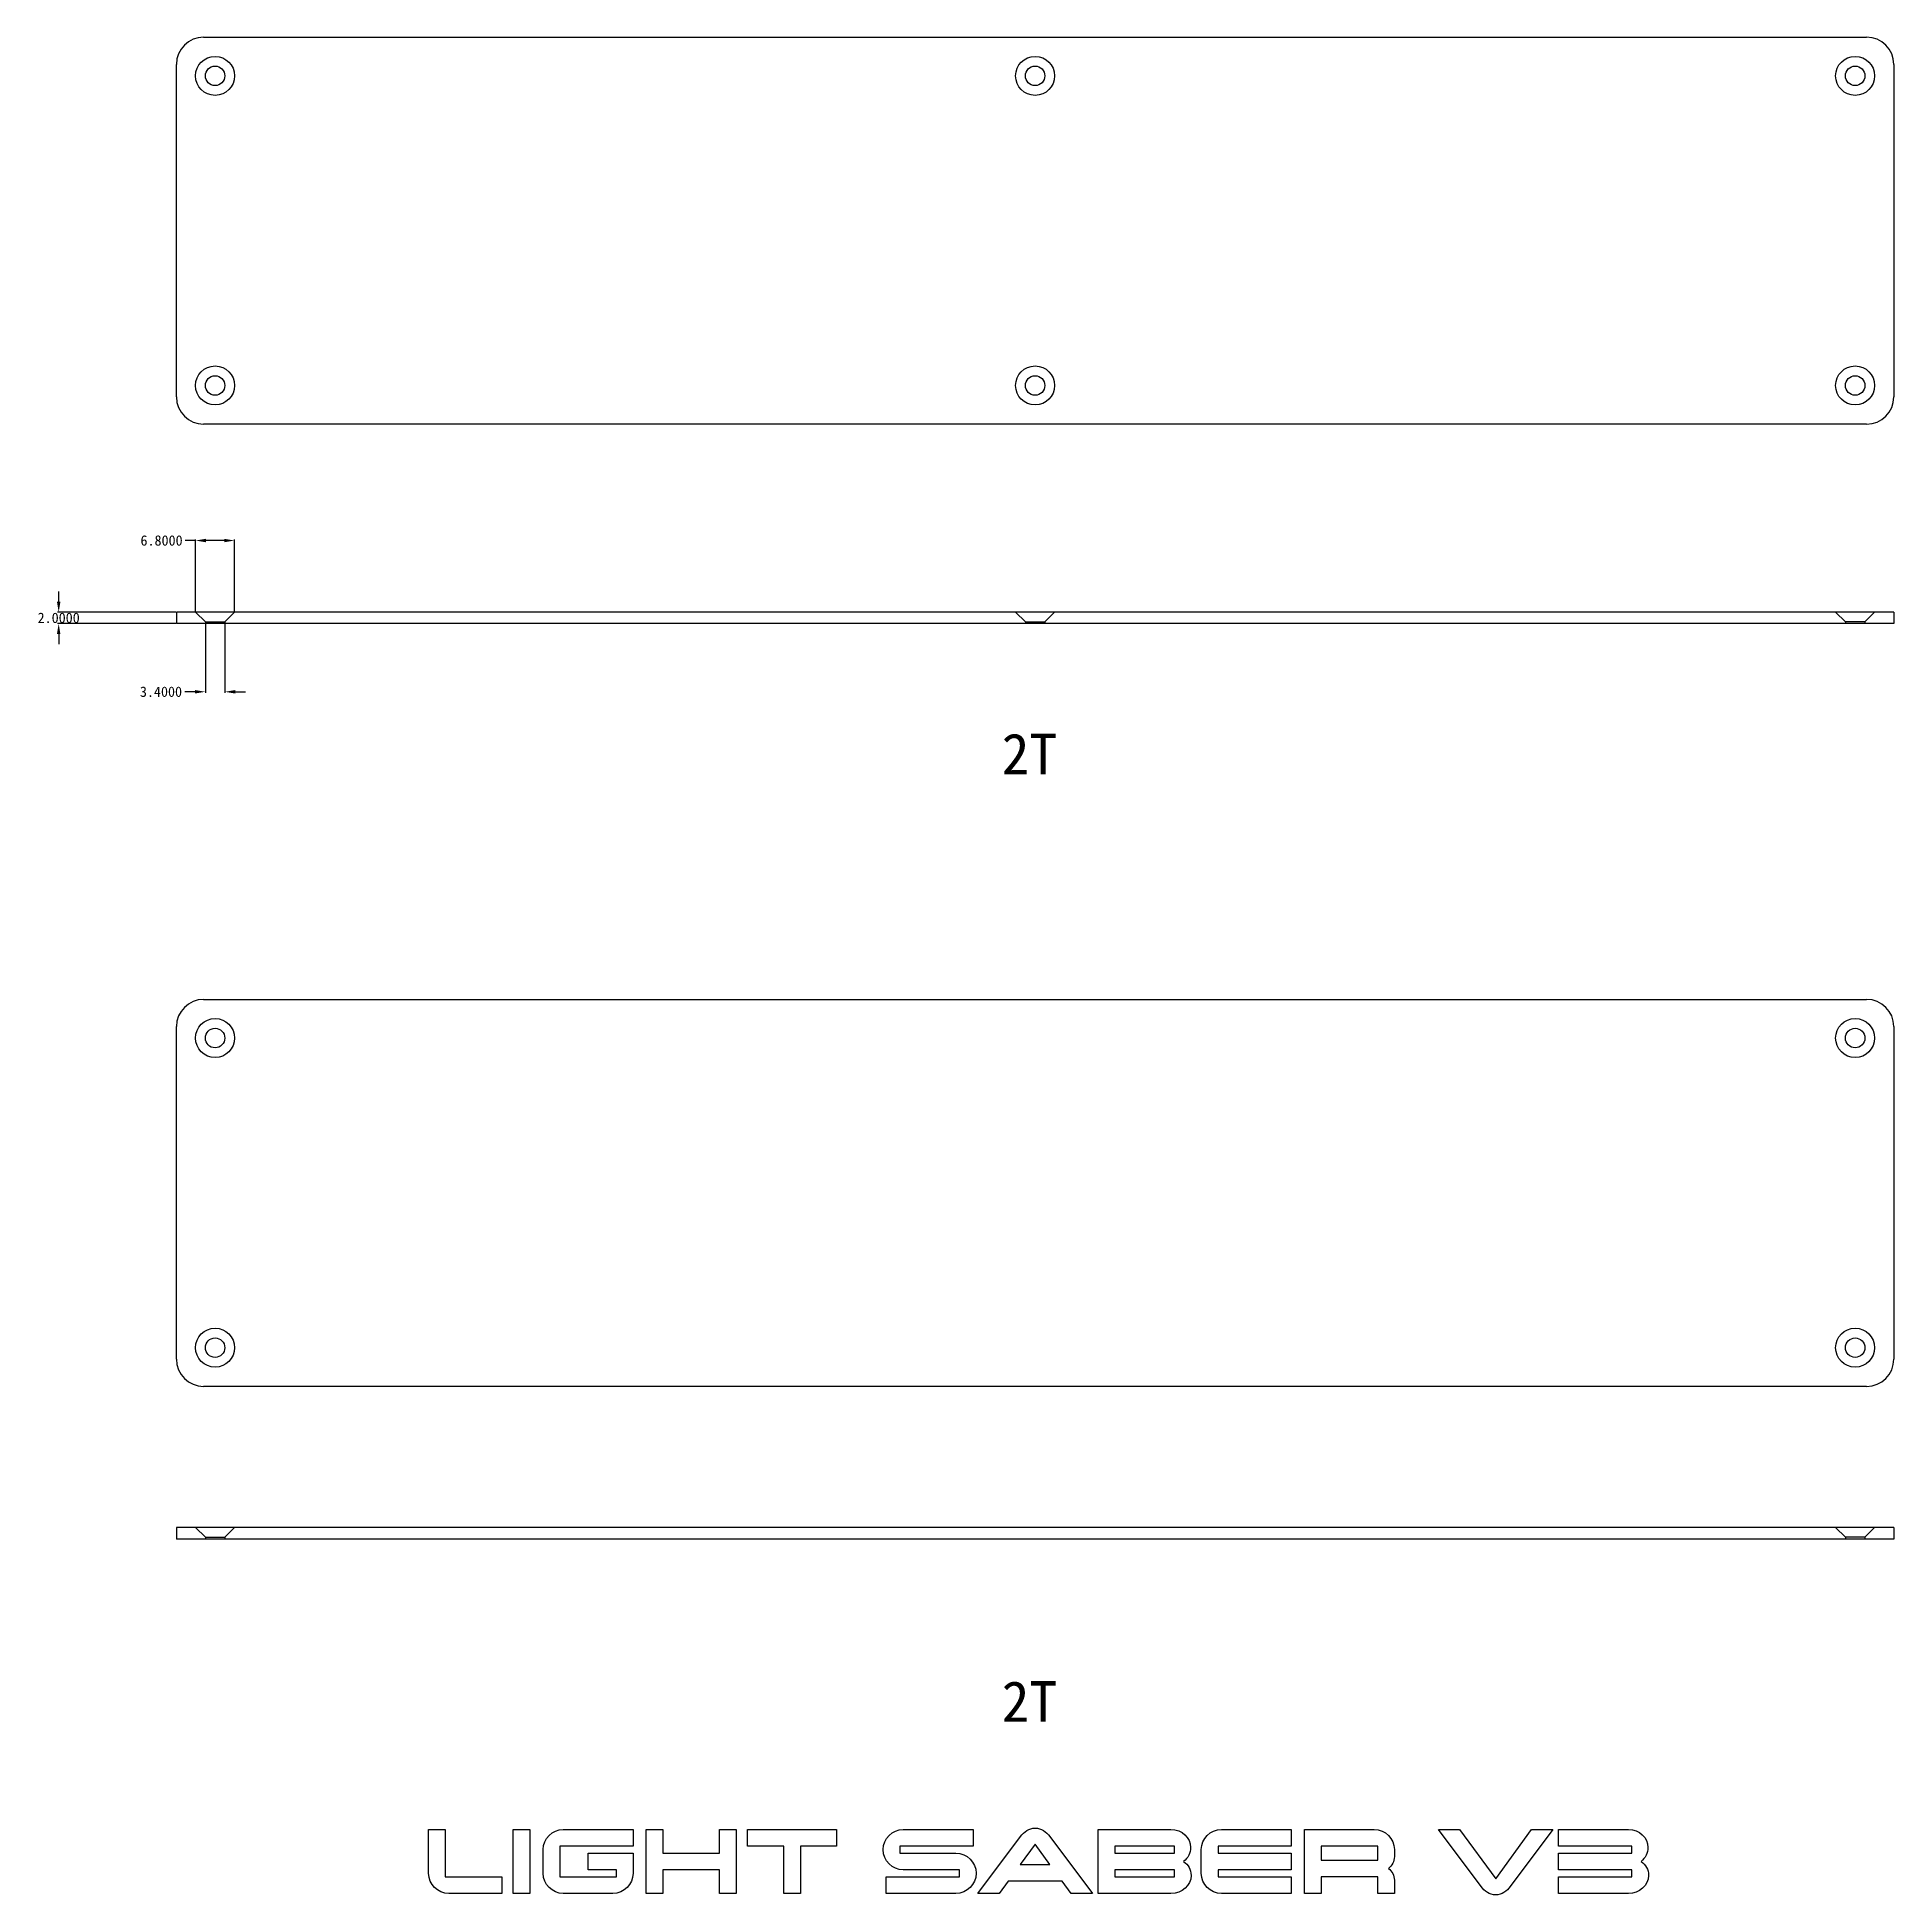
# Model space of a CAD drawing. Header units: millimetres. Extents: x 33 to 357, y -100 to 224.
import ezdxf

# ---------------------------------------------------------------- set-up
doc = ezdxf.new("R2010")
doc.units = ezdxf.units.MM
doc.layers.add('Layer 1', color=7, linetype='Continuous')
doc.layers.add('외형선(ISO)', color=7, linetype='Continuous', lineweight=50)
doc.dimstyles.get("Standard").update_dxf_attribs({"dimtxt": 0.18, "dimasz": 0.18, "dimexe": 0.18, "dimexo": 0.0625, "dimgap": 0.09, "dimtad": 0, "dimtih": 1, "dimtoh": 1, "dimdec": 4, "dimzin": 0, "dimdsep": 46, "dimtxsty": 'Standard', "dimcen": 0.09, "dimadec": 0, "dimazin": 0, "dimtfac": 1, "dimtdec": 4, "dimtofl": 0, "dimtmove": 0, "dimatfit": 3, "dimfxl": 0, "dimtolj": 1, "dimtzin": 0, "dimarcsym": 0})

# ---------------------------------------------------------------- blocks, each defined once
blk = doc.blocks.new('*D9')
at = {"color": 0, "lineweight": -2}
for p, q in [((62.82, 121.27), (62.82, 109.26)), ((66.22, 121.27), (66.22, 109.26)), ((61.02, 109.44), (59.22, 109.44)), ((68.02, 109.44), (69.82, 109.44))]:
    blk.add_line(p, q, dxfattribs=at)
at = {"color": 0}
for points in [[(61.02, 109.74), (61.02, 109.14), (62.82, 109.44)], [(68.02, 109.74), (68.02, 109.14), (66.22, 109.44)]]:
    blk.add_solid(points, dxfattribs=at)
at = {"layer": 'Defpoints', "color": 0}
for p in [(62.82, 121.33), (66.22, 121.33), (62.82, 109.44)]:
    blk.add_point(p, dxfattribs=at)
at = {"color": 0, "insert": (55.08, 109.44), "char_height": 1.8, "attachment_point": 5}
blk.add_mtext('\\A1;3.4000', dxfattribs=at)
blk = doc.blocks.new('*D10')
at = {"color": 0, "lineweight": -2}
for p, q in [((61.12, 135.82), (59.32, 135.82)), ((61.12, 123.39), (61.12, 136)), ((66.12, 135.82), (62.92, 135.82)), ((67.92, 123.39), (67.92, 136))]:
    blk.add_line(p, q, dxfattribs=at)
at = {"color": 0}
for points in [[(62.92, 136.12), (62.92, 135.52), (61.12, 135.82)], [(66.12, 136.12), (66.12, 135.52), (67.92, 135.82)]]:
    blk.add_solid(points, dxfattribs=at)
at = {"layer": 'Defpoints', "color": 0}
for p in [(61.12, 135.82), (61.12, 123.33), (67.92, 123.33)]:
    blk.add_point(p, dxfattribs=at)
at = {"color": 0, "insert": (55.18, 135.82), "char_height": 1.8, "attachment_point": 5}
blk.add_mtext('\\A1;6.8000', dxfattribs=at)
blk = doc.blocks.new('*D11')
at = {"color": 0, "lineweight": -2}
for p, q in [((37.24, 125.13), (37.24, 126.93)), ((57.7, 123.33), (37.06, 123.33)), ((57.7, 121.33), (37.06, 121.33)), ((37.24, 119.53), (37.24, 117.73))]:
    blk.add_line(p, q, dxfattribs=at)
at = {"color": 0}
for points in [[(36.94, 125.13), (37.54, 125.13), (37.24, 123.33)], [(36.94, 119.53), (37.54, 119.53), (37.24, 121.33)]]:
    blk.add_solid(points, dxfattribs=at)
at = {"layer": 'Defpoints', "color": 0}
for p in [(57.77, 123.33), (37.24, 121.33), (57.77, 121.33)]:
    blk.add_point(p, dxfattribs=at)
at = {"color": 0, "insert": (37.24, 122.33), "char_height": 1.8, "attachment_point": 5}
blk.add_mtext('\\A1;2.0000', dxfattribs=at)
blk = doc.blocks.new('A$C1F7154BC')
at = {"layer": 'Layer 1', "color": 2, "lineweight": -3}
for p, q in [((13.17, 0.22), (13.17, 10.18)), ((13.17, 10.18), (15.77, 10.18)), ((15.77, 10.18), (15.77, 0.22)), ((33.89, 0.22), (33.89, 10.18)), ((33.89, 10.18), (36.49, 10.18)), ((36.49, 10.18), (36.49, 6.5)), ((45.29, 6.5), (45.29, 10.18)), ((45.29, 10.18), (47.89, 10.18)), ((47.89, 10.18), (47.89, 0.22)), ((49.66, 7.58), (49.66, 10.18)), ((49.66, 10.18), (63.52, 10.18)), ((63.52, 10.18), (63.52, 7.58)), ((36.49, 6.5), (45.29, 6.5)), ((55.29, 7.58), (49.66, 7.58)), ((55.29, 0.22), (55.29, 7.58)), ((63.52, 7.58), (57.89, 7.58)), ((57.89, 7.58), (57.89, 0.22)), ((94.43, 7.9), (92.12, 4.73)), ((96.74, 4.73), (94.43, 7.9)), ((116.12, 7.58), (106.84, 7.58)), ((106.84, 7.58), (106.84, 6.5)), ((106.84, 6.5), (116.12, 6.5)), ((116.12, 6.5), (116.12, 7.58)), ((147.77, 7.58), (138.97, 7.58)), ((138.97, 7.58), (138.97, 5.41)), ((147.77, 5.41), (147.77, 7.58)), ((45.29, 3.9), (36.49, 3.9)), ((36.49, 3.9), (36.49, 0.22)), ((45.29, 0.22), (45.29, 3.9)), ((92.12, 4.73), (96.74, 4.73)), ((116.12, 3.9), (106.84, 3.9)), ((106.84, 3.9), (106.84, 2.81)), ((116.12, 2.81), (116.12, 3.9)), ((138.97, 5.41), (147.77, 5.41)), ((15.77, 0.22), (13.17, 0.22)), ((36.49, 0.22), (33.89, 0.22)), ((47.89, 0.22), (45.29, 0.22)), ((57.89, 0.22), (55.29, 0.22)), ((106.84, 2.81), (116.12, 2.81))]:
    blk.add_line(p, q, dxfattribs=at)
for points in [[(0, 3.36), (0, 3.36), (0, 10.18), (0, 10.18)], [(0, 10.18), (0, 10.18), (2.6, 10.18), (2.6, 10.18)], [(2.6, 10.18), (2.6, 10.18), (2.6, 2.81), (2.6, 2.81)], [(17.83, 7.04), (17.83, 8.77), (19.24, 10.18), (20.97, 10.18)], [(20.97, 10.18), (20.97, 10.18), (31.83, 10.18), (31.83, 10.18)], [(31.83, 10.18), (31.83, 10.18), (31.83, 7.58), (31.83, 7.58)], [(73.91, 10.18), (73.91, 10.18), (84.77, 10.18), (84.77, 10.18)], [(84.77, 10.18), (84.77, 10.18), (84.77, 7.58), (84.77, 7.58)], [(85.53, 0.22), (85.53, 0.22), (92.17, 9.11), (92.17, 9.11)], [(96.7, 9.11), (96.7, 9.11), (103.34, 0.22), (103.34, 0.22)], [(104.25, 0.22), (104.25, 0.22), (104.25, 10.18), (104.25, 10.18)], [(104.25, 10.18), (104.25, 10.18), (115.58, 10.18), (115.58, 10.18)], [(120.31, 7.04), (120.31, 8.77), (121.71, 10.18), (123.45, 10.18)], [(123.45, 10.18), (123.45, 10.18), (134.31, 10.18), (134.31, 10.18)], [(134.31, 10.18), (134.31, 10.18), (134.31, 7.58), (134.31, 7.58)], [(136.37, 0.22), (136.37, 0.22), (136.37, 10.18), (136.37, 10.18)], [(136.37, 10.18), (136.37, 10.18), (147.23, 10.18), (147.23, 10.18)], [(147.23, 10.18), (148.96, 10.18), (150.37, 8.77), (150.37, 7.04)], [(163.87, 1.28), (163.87, 1.28), (157.23, 10.18), (157.23, 10.18)], [(157.23, 10.18), (157.23, 10.18), (160.53, 10.18), (160.53, 10.18)], [(160.53, 10.18), (160.53, 10.18), (166.14, 2.49), (166.14, 2.49)], [(166.14, 2.49), (166.14, 2.49), (171.73, 10.18), (171.73, 10.18)], [(175.04, 10.18), (175.04, 10.18), (168.4, 1.28), (168.4, 1.28)], [(171.73, 10.18), (171.73, 10.18), (175.04, 10.18), (175.04, 10.18)], [(175.94, 7.58), (175.94, 7.58), (175.94, 10.18), (175.94, 10.18)], [(175.94, 10.18), (175.94, 10.18), (186.8, 10.18), (186.8, 10.18)], [(17.83, 3.36), (17.83, 3.36), (17.83, 7.04), (17.83, 7.04)], [(31.83, 7.58), (31.83, 7.58), (20.43, 7.58), (20.43, 7.58)], [(20.43, 7.58), (20.43, 7.58), (20.43, 2.81), (20.43, 2.81)], [(24.83, 3.9), (24.83, 3.9), (24.83, 6.5), (24.83, 6.5)], [(24.83, 6.5), (24.83, 6.5), (31.83, 6.5), (31.83, 6.5)], [(31.83, 6.5), (31.83, 6.5), (31.83, 3.36), (31.83, 3.36)], [(84.77, 7.58), (84.77, 7.58), (73.37, 7.58), (73.37, 7.58)], [(73.37, 7.58), (73.37, 7.58), (73.37, 6.5), (73.37, 6.5)], [(73.37, 6.5), (73.37, 6.5), (82.1, 6.5), (82.1, 6.5)], [(120.31, 3.36), (120.31, 3.36), (120.31, 7.04), (120.31, 7.04)], [(134.31, 7.58), (134.31, 7.58), (122.91, 7.58), (122.91, 7.58)], [(122.91, 7.58), (122.91, 7.58), (122.91, 6.5), (122.91, 6.5)], [(122.91, 6.5), (122.91, 6.5), (134.31, 6.5), (134.31, 6.5)], [(134.31, 6.5), (134.31, 6.5), (134.31, 3.9), (134.31, 3.9)], [(150.37, 5.95), (150.37, 5.2), (150.01, 4.55), (149.47, 4.11)], [(150.37, 7.04), (150.37, 7.04), (150.37, 5.95), (150.37, 5.95)], [(187.34, 7.58), (187.34, 7.58), (175.94, 7.58), (175.94, 7.58)], [(175.94, 3.9), (175.94, 3.9), (175.94, 6.5), (175.94, 6.5)], [(175.94, 6.5), (175.94, 6.5), (187.34, 6.5), (187.34, 6.5)], [(187.34, 6.5), (187.34, 6.5), (187.34, 7.58), (187.34, 7.58)], [(3.14, 0.22), (1.41, 0.22), (0, 1.62), (0, 3.36)], [(20.97, 0.22), (19.24, 0.22), (17.83, 1.62), (17.83, 3.36)], [(29.23, 3.9), (29.23, 3.9), (24.83, 3.9), (24.83, 3.9)], [(31.83, 3.36), (31.83, 1.62), (30.42, 0.22), (28.69, 0.22)], [(29.23, 2.81), (29.23, 2.81), (29.23, 3.9), (29.23, 3.9)], [(82.65, 3.9), (82.65, 3.9), (73.91, 3.9), (73.91, 3.9)], [(82.65, 2.81), (82.65, 2.81), (82.65, 3.9), (82.65, 3.9)], [(123.45, 0.22), (121.71, 0.22), (120.31, 1.62), (120.31, 3.36)], [(134.31, 3.9), (134.31, 3.9), (122.91, 3.9), (122.91, 3.9)], [(122.91, 3.9), (122.91, 3.9), (122.91, 2.81), (122.91, 2.81)], [(149.47, 4.11), (150.01, 3.68), (150.37, 3.03), (150.37, 2.27)], [(187.34, 3.9), (187.34, 3.9), (175.94, 3.9), (175.94, 3.9)], [(187.34, 2.81), (187.34, 2.81), (187.34, 3.9), (187.34, 3.9)], [(2.6, 2.81), (2.6, 2.81), (11.4, 2.81), (11.4, 2.81)], [(11.4, 0.22), (11.4, 0.22), (3.14, 0.22), (3.14, 0.22)], [(11.4, 2.81), (11.4, 2.81), (11.4, 0.22), (11.4, 0.22)], [(20.43, 2.81), (20.43, 2.81), (29.23, 2.81), (29.23, 2.81)], [(28.69, 0.22), (28.69, 0.22), (20.97, 0.22), (20.97, 0.22)], [(71.24, 0.22), (71.24, 0.22), (71.24, 2.81), (71.24, 2.81)], [(71.24, 2.81), (71.24, 2.81), (82.65, 2.81), (82.65, 2.81)], [(82.1, 0.22), (82.1, 0.22), (71.24, 0.22), (71.24, 0.22)], [(88.84, 0.22), (88.84, 0.22), (85.53, 0.22), (85.53, 0.22)], [(90.24, 2.13), (90.24, 2.13), (88.84, 0.22), (88.84, 0.22)], [(98.63, 2.13), (98.63, 2.13), (90.24, 2.13), (90.24, 2.13)], [(100.04, 0.22), (100.04, 0.22), (98.63, 2.13), (98.63, 2.13)], [(103.34, 0.22), (103.34, 0.22), (100.04, 0.22), (100.04, 0.22)], [(115.58, 0.22), (115.58, 0.22), (104.25, 0.22), (104.25, 0.22)], [(122.91, 2.81), (122.91, 2.81), (134.31, 2.81), (134.31, 2.81)], [(134.31, 0.22), (134.31, 0.22), (123.45, 0.22), (123.45, 0.22)], [(134.31, 2.81), (134.31, 2.81), (134.31, 0.22), (134.31, 0.22)], [(138.97, 0.22), (138.97, 0.22), (136.37, 0.22), (136.37, 0.22)], [(147.77, 2.81), (147.77, 2.81), (138.97, 2.81), (138.97, 2.81)], [(138.97, 2.81), (138.97, 2.81), (138.97, 0.22), (138.97, 0.22)], [(147.77, 0.22), (147.77, 0.22), (147.77, 2.81), (147.77, 2.81)], [(150.37, 0.22), (150.37, 0.22), (147.77, 0.22), (147.77, 0.22)], [(150.37, 2.27), (150.37, 2.27), (150.37, 0.22), (150.37, 0.22)], [(175.94, 0.22), (175.94, 0.22), (175.94, 2.81), (175.94, 2.81)], [(175.94, 2.81), (175.94, 2.81), (187.34, 2.81), (187.34, 2.81)], [(186.8, 0.22), (186.8, 0.22), (175.94, 0.22), (175.94, 0.22)]]:
    blk.add_open_spline(points, degree=3, dxfattribs=at)
for points, knots in [([(73.91, 3.9), (72.16, 3.9), (70.77, 5.3), (70.77, 7.04), (70.77, 8.77), (72.16, 10.18), (73.91, 10.18)], [5, 5, 5, 5, 6, 6, 6, 7, 7, 7, 7]), ([(92.17, 9.11), (92.72, 9.82), (93.49, 10.39), (94.45, 10.39), (95.39, 10.39), (96.18, 9.82), (96.7, 9.11)], [6, 6, 6, 6, 7, 7, 7, 8, 8, 8, 8]), ([(115.58, 10.18), (117.31, 10.18), (118.63, 8.91), (118.63, 7.36), (118.63, 6.5), (118.21, 5.72), (117.56, 5.21)], [3, 3, 3, 3, 4, 4, 4, 5, 5, 5, 5]), ([(186.8, 10.18), (188.53, 10.18), (189.85, 8.91), (189.85, 7.36), (189.85, 6.5), (189.44, 5.72), (188.79, 5.21)], [11, 11, 11, 11, 12, 12, 12, 13, 13, 13, 13]), ([(82.1, 6.5), (83.84, 6.5), (85.24, 5.09), (85.24, 3.36), (85.24, 1.62), (83.84, 0.22), (82.1, 0.22)], [12, 12, 12, 12, 13, 13, 13, 14, 14, 14, 14]), ([(117.56, 5.21), (118.27, 4.69), (118.72, 3.92), (118.72, 3.03), (118.72, 1.48), (117.31, 0.22), (115.58, 0.22)], [5, 5, 5, 5, 6, 6, 6, 7, 7, 7, 7]), ([(188.79, 5.21), (189.49, 4.69), (189.94, 3.92), (189.94, 3.03), (189.94, 1.48), (188.53, 0.22), (186.8, 0.22)], [13, 13, 13, 13, 14, 14, 14, 15, 15, 15, 15]), ([(168.4, 1.28), (167.87, 0.58), (167.08, 0), (166.14, 0), (165.18, 0), (164.41, 0.58), (163.87, 1.28)], [1, 1, 1, 1, 2, 2, 2, 3, 3, 3, 3])]:
    blk.add_open_spline(points, degree=3, knots=knots, dxfattribs=at)

msp = doc.modelspace()

# ---------------------------------------------------------------- linework, layer by layer
at = {"color": 1}
for p, q in [((204.11582, 123.3294), (205.81582, 121.6294)), ((210.91582, 123.3294), (209.21582, 121.6294)), ((205.81582, 121.6294), (205.81582, 121.3294)), ((205.81582, 121.6294), (209.21582, 121.6294)), ((209.21582, 121.6294), (209.21582, 121.3294))]:
    msp.add_line(p, q, dxfattribs=at)
at = {"color": 3}
for p, q in [((347.11582, 123.3294), (348.81582, 121.6294)), ((353.91582, 123.3294), (352.21582, 121.6294)), ((348.81582, 121.6294), (348.81582, 121.3294)), ((352.21582, 121.6294), (348.81582, 121.6294)), ((352.21582, 121.6294), (352.21582, 121.3294)), ((347.11582, -36.33142), (348.81582, -38.03142)), ((348.81582, -38.03142), (348.81582, -38.33142)), ((352.21582, -38.03142), (348.81582, -38.03142)), ((353.91582, -36.33142), (352.21582, -38.03142)), ((352.21582, -38.03142), (352.21582, -38.33142))]:
    msp.add_line(p, q, dxfattribs=at)
at = {"layer": '외형선(ISO)', "color": 3, "lineweight": -3}
for p, q in [((62.51582, 223.61504), (352.51582, 223.61504)), ((57.76582, 160.86504), (57.76582, 218.86504)), ((357.26582, 218.86504), (357.26582, 160.86504)), ((352.51582, 156.11504), (62.51582, 156.11504)), ((357.26582, 123.3294), (57.76582, 123.3294)), ((57.76582, 123.3294), (57.76582, 121.3294)), ((61.11582, 123.3294), (62.81582, 121.6294)), ((67.91582, 123.3294), (66.21582, 121.6294)), ((357.26582, 123.3294), (357.26582, 121.3294)), ((357.26582, 121.3294), (57.76582, 121.3294)), ((62.81582, 121.6294), (62.81582, 121.3294)), ((62.81582, 121.6294), (66.21582, 121.6294)), ((66.21582, 121.6294), (66.21582, 121.3294)), ((62.51582, 55.79452), (352.51582, 55.79452)), ((57.76582, -6.95548), (57.76582, 51.04452)), ((357.26582, 51.04452), (357.26582, -6.95548)), ((352.51582, -11.70548), (62.51582, -11.70548)), ((357.26582, -36.33142), (57.76582, -36.33142)), ((57.76582, -36.33142), (57.76582, -38.33142)), ((357.26582, -38.33142), (57.76582, -38.33142)), ((61.11582, -36.33142), (62.81582, -38.03142)), ((62.81582, -38.03142), (62.81582, -38.33142)), ((62.81582, -38.03142), (66.21582, -38.03142)), ((67.91582, -36.33142), (66.21582, -38.03142)), ((66.21582, -38.03142), (66.21582, -38.33142)), ((357.26582, -36.33142), (357.26582, -38.33142))]:
    msp.add_line(p, q, dxfattribs=at)
for centre, radius in [((64.51582, 216.86504), 3.4), ((64.51582, 216.86504), 1.7), ((350.51582, 216.86504), 3.4), ((350.51582, 216.86504), 1.7), ((64.51582, 162.86504), 3.4), ((350.51582, 162.86504), 3.4), ((64.51582, 162.86504), 1.7), ((350.51582, 162.86504), 1.7), ((64.51582, 49.04452), 3.4), ((350.51582, 49.04452), 3.4), ((64.51582, 49.04452), 1.7), ((350.51582, 49.04452), 1.7), ((64.51582, -4.95548), 3.4), ((350.51582, -4.95548), 3.4), ((64.51582, -4.95548), 1.7), ((350.51582, -4.95548), 1.7)]:
    msp.add_circle(centre, radius, dxfattribs=at)
at = {"layer": '외형선(ISO)', "color": 1, "lineweight": -3}
for centre, radius in [((207.51582, 216.86504), 3.4), ((207.51582, 216.86504), 1.7), ((207.51582, 162.86504), 3.4), ((207.51582, 162.86504), 1.7)]:
    msp.add_circle(centre, radius, dxfattribs=at)
at = {"layer": '외형선(ISO)', "color": 3, "lineweight": -3}
for centre, start, end in [((62.51582, 218.86504), 90, 180), ((352.51582, 218.86504), 0, 90), ((62.51582, 160.86504), 180, 270), ((352.51582, 160.86504), 270, 0), ((62.51582, 51.04452), 90, 180), ((352.51582, 51.04452), 0, 90), ((62.51582, -6.95548), 180, 270), ((352.51582, -6.95548), 270, 0)]:
    msp.add_arc(centre, 4.75, start, end, dxfattribs=at)

# ---------------------------------------------------------------- block references
at = {"xscale": 1.12, "yscale": 1.12, "zscale": 1.12}
msp.add_blockref('A$C1F7154BC', (101.75463, -100.38781), dxfattribs=at)

# ---------------------------------------------------------------- texts
for p in [(201.69035, 95.06723), (201.69035, -70.21128)]:
    msp.add_text('2T', height=7.096037).set_placement(p)

# ---------------------------------------------------------------- dimensions: what is measured, and where the dimension line sits
for base, p1, p2, picture, middle in [((61.11582, 135.82262), (67.91582, 123.3294), (61.11582, 123.3294), '*D10', (55.17582, 135.82262)), ((62.81582, 109.43748), (66.21582, 121.3294), (62.81582, 121.3294), '*D9', (55.07582, 109.43748))]:
    dim = msp.add_linear_dim(base=base, p1=p1, p2=p2, dimstyle='Standard', override={"dimtxt": 1.8, "dimasz": 1.8})
    dim.commit()
    dim.dimension.update_dxf_attribs({"geometry": picture, "text_midpoint": middle})
dim = msp.add_linear_dim(base=(37.23686, 121.3294), p1=(57.76582, 123.3294), p2=(57.76582, 121.3294), angle=90, dimstyle='Standard', override={"dimtxt": 1.8, "dimasz": 1.8})
dim.commit()
dim.dimension.update_dxf_attribs({"geometry": '*D11', "text_midpoint": (37.23686, 122.3294)})

doc.saveas('drawing.dxf')
